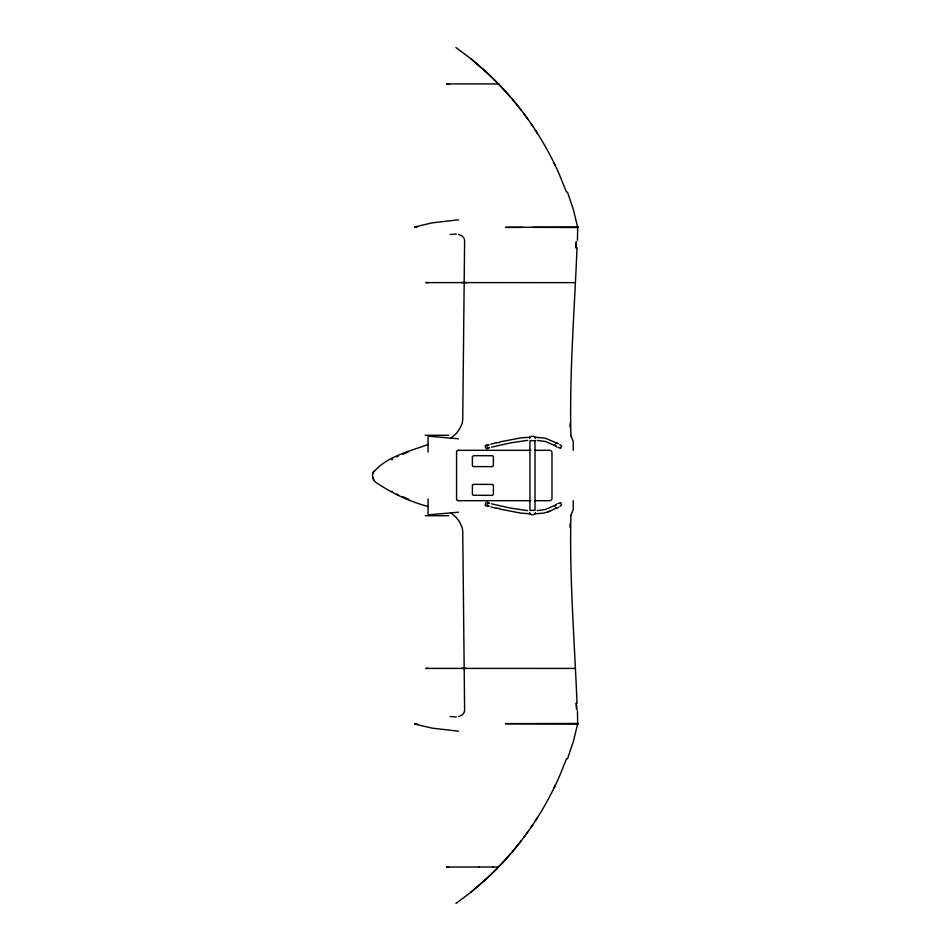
<?xml version="1.0" encoding="UTF-8"?>
<svg xmlns="http://www.w3.org/2000/svg" width="951" height="951" viewBox="0 0 951 951"><rect width="100%" height="100%" fill="white"/><g stroke="black" fill="none" stroke-linecap="round" stroke-linejoin="round"><path stroke-width="1.43" d="M529.624 438.494C528.697 435.475 536.15 435.499 535.258 438.494M535.258 512.506C536.15 515.501 528.697 515.525 529.624 512.506M570.053 427.082L570.16 423.48M577.019 247.676C574.523 310.288 569.352 373.303 570.909 435.843M577.447 240.27L577.685 226.897M554.73 506.277L556.668 504.054M570.909 515.157C569.352 577.697 574.523 640.712 577.019 703.324M577.744 723.414L573.394 741.34L567.497 758.91M489.076 447.529C485.64 452.034 482.811 442.655 488.374 445.508M570.909 515.371L573.215 509.593L573.215 500.701M566.427 758.969L559.509 776.147A308.671 308.279 18.6 0 1 510.414 854.046A305.77 305.342 11.7 0 1 484.641 880.388L470.793 892.359L455.945 903.45M428.283 506.574C409.976 501.712 392.597 493.545 376.846 483.049C373.363 481.111 372.103 477.033 372.78 473.253C385.369 456.742 409.512 451.416 428.283 444.426M456.563 451.511L456.563 499.489M372.78 473.241L373.648 471.137M557.964 503.531L560.567 502.841M484.653 880.376L470.757 892.359M489.48 447.541L489.194 447.766A1.498 1.343 73.9 0 1 487.815 447.683L487.316 447.077A1.581 1.415 73.9 0 1 487.316 445.532L487.815 445.009A1.498 1.343 73.9 0 1 489.194 445.092M578.184 227.016L505.468 227.372L522.028 227.372M574.963 282.637L464.326 282.602L467.048 282.578M570.125 527.543L570.053 523.918M577.447 710.73L577.685 724.103M450.786 438.138L456.147 433.62L459.452 429.281L462.21 423.48L462.733 419.605L464.611 241.495A6.146 6.122 0 0 0 461.116 235.456L458.525 234.481M560.579 448.159L561.613 446.055L559.818 444.664M488.374 505.492C482.811 508.345 485.64 498.966 489.076 503.471M558.617 507.43L555.705 507.965M391.824 459.737L392.608 459.321M555.848 504.981L545.553 509.486L537.208 510.604M557.322 507.703L549.321 511.365M402.725 454.328L408.573 451.677M555.705 443.035L558.617 443.57M396.817 456.896L398.148 456.29M560.567 448.159L557.964 447.469M534.997 513.79L543.722 513.112L548.18 511.804M547.835 511.935L549.666 511.222M458.525 716.519L461.116 715.544A6.146 6.122 0 0 0 464.611 709.505L462.733 531.395L462.21 527.52L459.452 521.719L456.147 517.38L450.786 512.862M490.835 444.129L496.612 442.655M491.536 447.16L510.414 442.893L527.615 440.372M499.703 441.942L520.993 437.864L529.862 437.21M450.144 234.481L456.325 234.065M458.441 512.209L428.057 514.86L428.057 498.942M448.777 435.273L425.228 435.273M567.497 192.09L573.394 209.66L577.744 227.586M559.818 506.336L561.613 504.945L560.579 502.841M578.184 723.473L505.468 723.652L578.22 724.008M425.228 515.727L448.777 515.727M458.525 219.8L431.909 222.891L414.517 226.992L417.477 226.992M566.427 192.031L559.509 174.853A308.671 308.279 -18.6 0 0 510.414 96.954A305.77 305.342 -11.7 0 0 484.641 70.612L470.793 58.641L455.945 47.55M574.963 668.422L464.326 668.398L467.048 668.422M428.485 282.578L425.763 282.602L464.171 282.602L460.985 282.566M428.485 668.363L425.763 668.398L464.171 668.398L460.985 668.363M456.325 716.935L450.144 716.519M496.303 508.369L499.239 508.345M497.944 83.961L498.835 83.926L446.625 83.938L449.086 83.95M533.071 227.36L578.184 227.527M497.944 867.098L498.597 867.062L493.248 867.027M458.644 450.31L530.706 450.31M534.628 450.31L549.583 450.31A2.354 2.282 -3.2 0 1 551.271 451.012A2.52 2.449 -3.2 0 1 551.984 452.712L551.984 498.288A2.52 2.449 3.2 0 1 551.283 499.988A2.354 2.282 3.2 0 1 549.583 500.69L534.628 500.69M458.644 500.69L530.706 500.69M417.477 724.008L414.517 724.008L431.909 728.109L458.525 731.2M478.888 866.991L446.399 867.062L448.86 867.074M479.114 866.991L493.01 867.015M496.303 442.631L499.239 442.655M470.733 58.629L484.653 70.588M529.862 513.79L520.993 513.136L499.703 509.058M534.997 437.21L545.196 438.173L557.322 443.297M527.615 510.628L510.414 508.107L491.536 503.84M537.208 440.396L545.553 441.514L555.848 446.019M458.441 438.791L428.057 436.14L428.057 452.058M496.612 508.345L490.835 506.871M396.817 494.104L398.148 494.71M408.573 499.323L402.725 496.672M391.824 491.263L392.608 491.679M556.668 446.946L554.73 444.723M489.48 503.459L489.194 503.234A1.498 1.343 -73.9 0 0 487.815 503.317L487.316 503.923A1.581 1.415 -73.9 0 0 487.316 505.468L487.815 505.991A1.498 1.343 -73.9 0 0 489.194 505.908M372.78 477.759L373.648 479.863M570.909 435.629L573.215 441.407L573.215 450.298M512.256 99.189A308.671 308.148 15.5 0 1 521.184 110.233M523.763 113.633A308.671 308.148 15.5 0 1 527.96 119.362M531.217 124.022A308.671 308.148 15.5 0 1 532.822 126.376M535.175 129.93A308.671 308.148 15.5 0 1 537.481 133.52M554.124 163.334A308.671 308.148 15.5 0 1 555.36 165.902M484.63 70.647A305.77 305.271 14.3 0 1 510.378 97.05M456.587 451.499A2.306 2.187 -14.6 0 1 458.644 450.31M458.644 500.69A2.306 2.187 14.6 0 1 456.587 499.501M555.36 785.098A308.671 308.148 -15.5 0 1 554.124 787.666M537.481 817.48A308.671 308.148 -15.5 0 1 535.175 821.07M532.822 824.624A308.671 308.148 -15.5 0 1 531.217 826.978M527.96 831.638A308.671 308.148 -15.5 0 1 523.763 837.367M521.184 840.767A308.671 308.148 -15.5 0 1 512.256 851.811M510.378 853.95A305.77 305.271 -14.3 0 1 484.63 880.353M576.377 241.602L576.021 247.783L576.377 241.602M472.397 456.658L472.397 465.645L473.099 466.561L492.273 466.656L493.343 465.942L493.426 456.801L492.713 455.743L473.515 455.66L472.397 456.658M472.397 485.355L472.397 494.342L473.099 495.257L492.273 495.352L493.343 494.639L493.426 485.497L492.713 484.439L473.539 484.344L472.397 485.355M534.997 440.646L529.933 440.646L529.933 510.354L534.997 510.354L534.997 440.646M576.282 703.217L576.639 709.398L576.282 703.217"/></g></svg>
